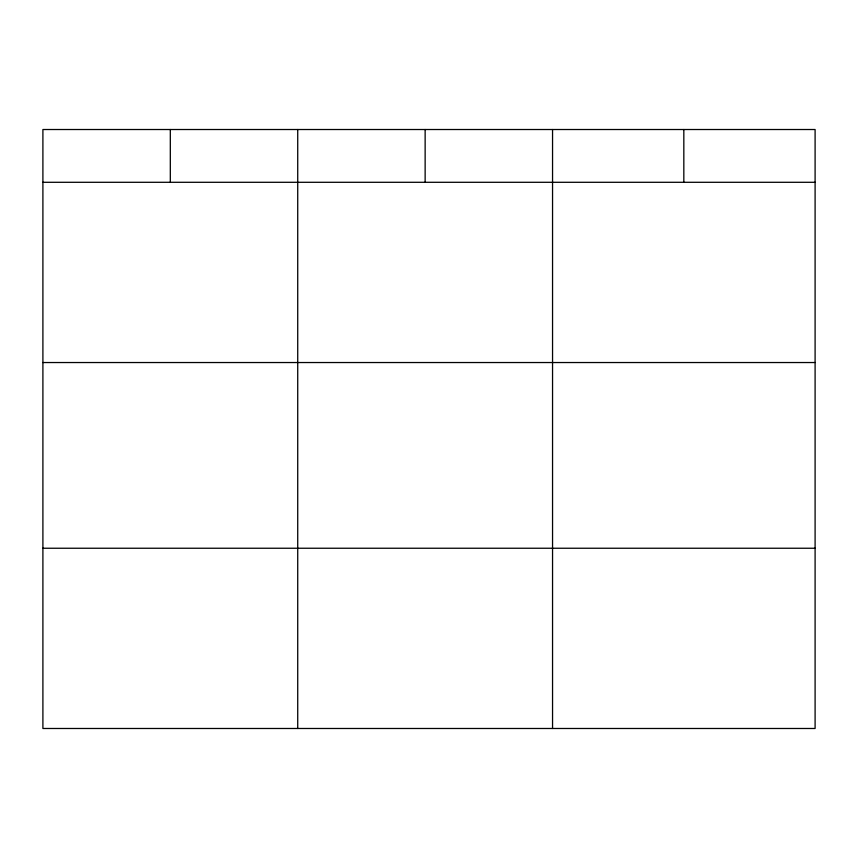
<?xml version="1.0" encoding="UTF-8"?>
<svg xmlns="http://www.w3.org/2000/svg" width="858" height="858" viewBox="0 0 858 858"><rect width="100%" height="100%" fill="white"/><g stroke="black" fill="none" stroke-linecap="round" stroke-linejoin="round"><path stroke-width="1.29" d="M815.1 362.537L815.1 129.515L42.9 129.515L42.9 728.485L815.1 728.485L815.1 362.537L42.9 362.537M42.9 182.293L815.1 182.293M42.9 548.241L815.1 548.241M683.826 129.515L683.826 182.293M552.552 129.515L552.552 728.485M425.139 129.515L425.139 182.293M297.726 129.515L297.726 728.485M170.313 129.515L170.313 182.293"/></g></svg>
